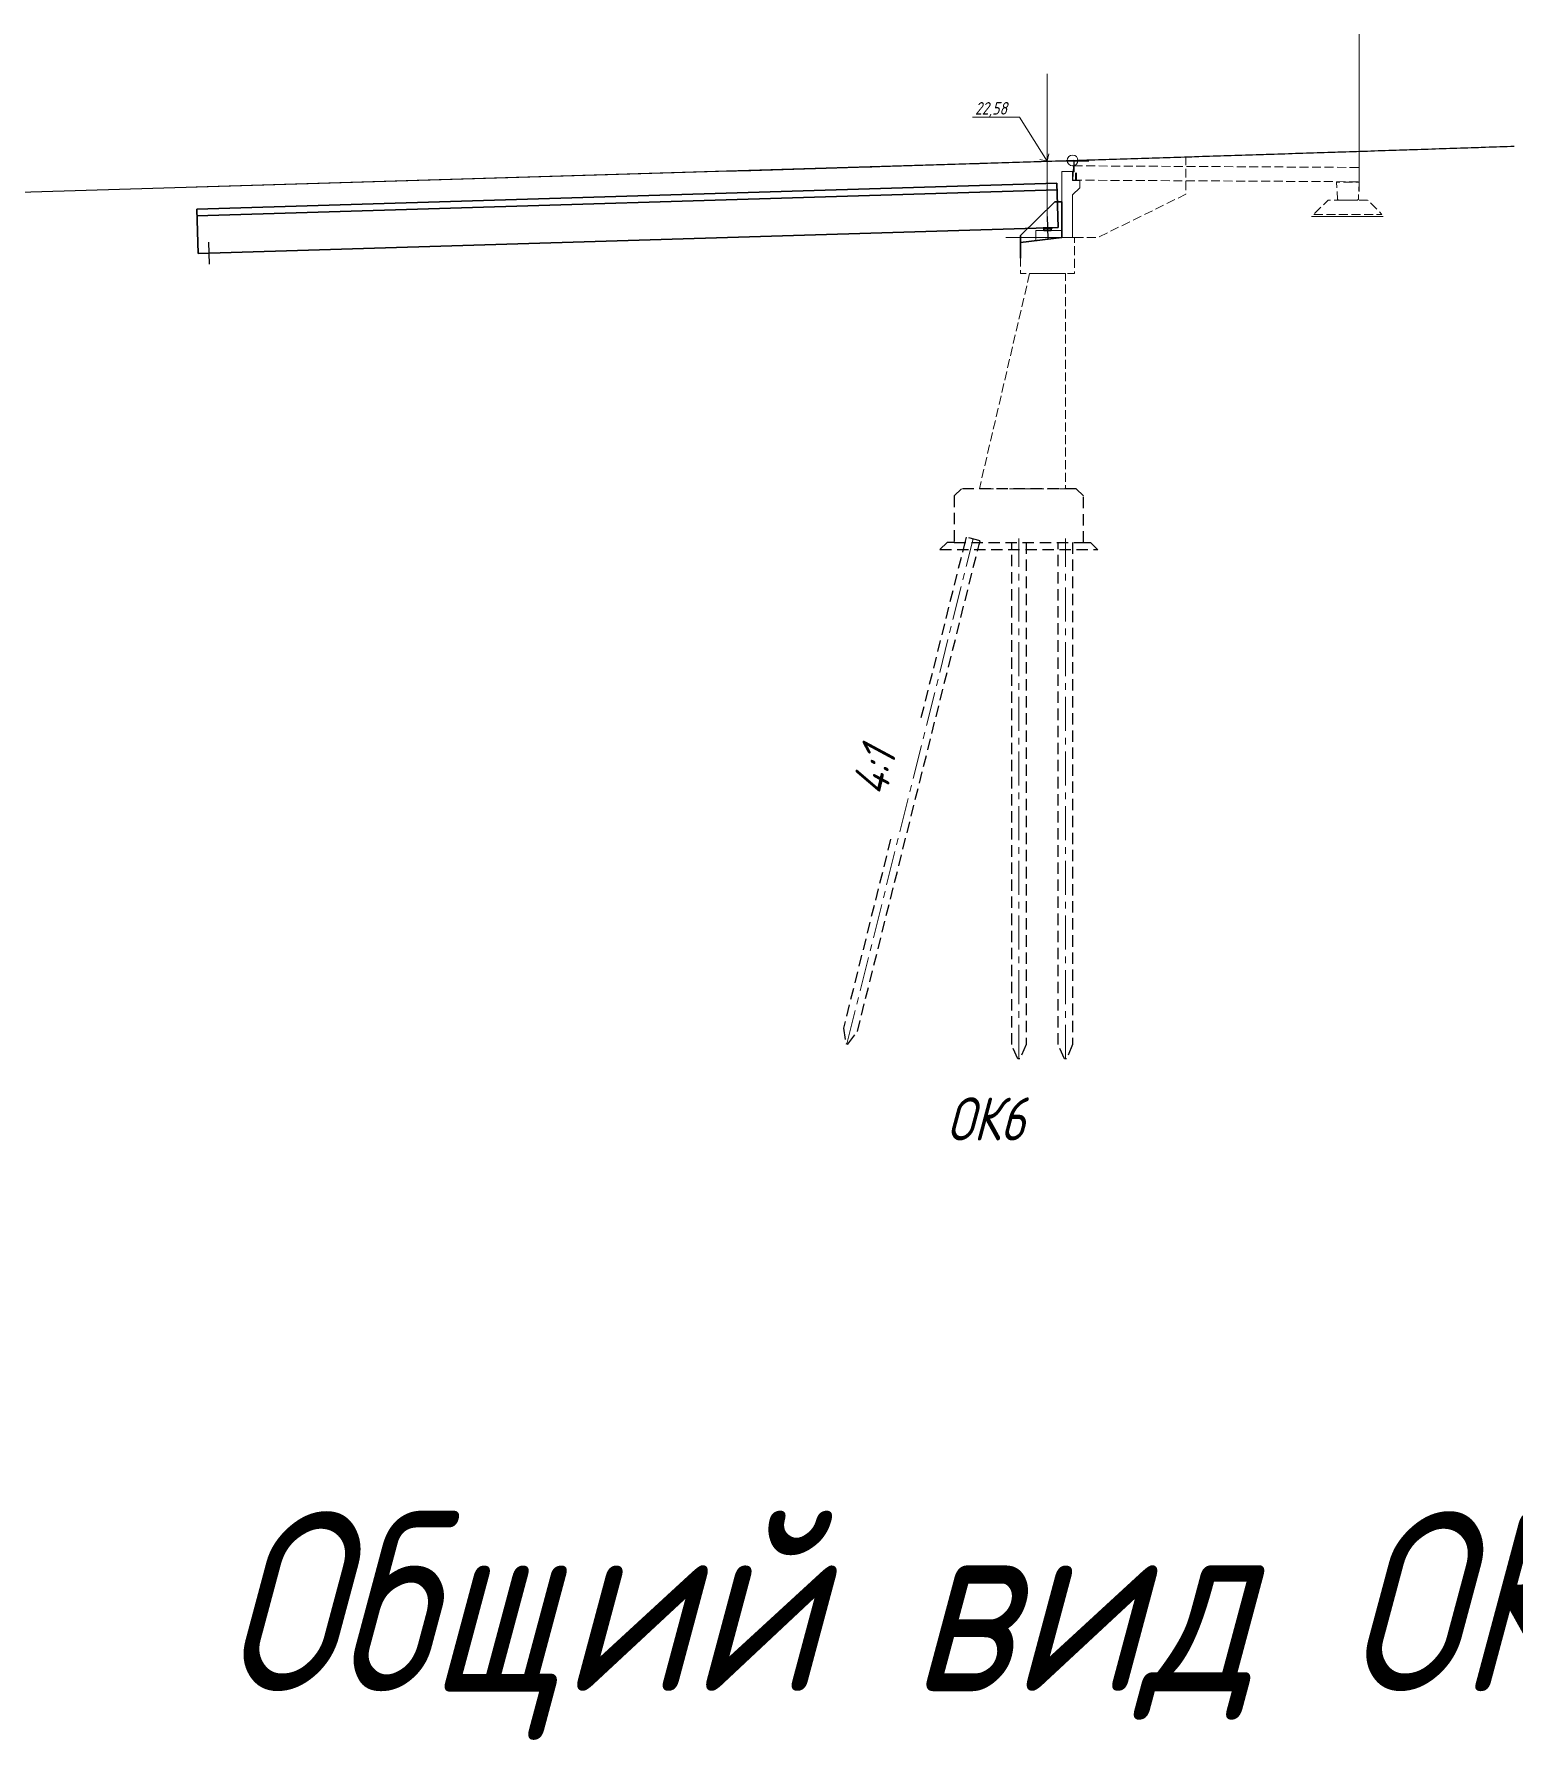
# Model space of a CAD drawing. Header units: millimetres. Extents: x 265754 to 14267433, y -6145605 to 2433772.
# Drawn here: x 7270761 to 7312032, y 861575 to 909137 of the extents above; entities that cross this region are included whole.
import ezdxf
from ezdxf import colors
from ezdxf.entities.mleader import LeaderData, LeaderLine
from ezdxf.math import Vec2, Vec3

# ---------------------------------------------------------------- set-up
doc = ezdxf.new("R2010")
doc.units = ezdxf.units.MM
for name, pattern in [('CENTER', [50.800000000000004, 31.75, -6.35, 6.35, -6.35]), ('DASHED', [7, 5, -2, 0]), ('невидимая', [9.524999999999999, 6.35, -3.175])]:
    doc.linetypes.add(name, pattern=pattern)
for name, color, linetype, lineweight in [('!!ТЕКСТ', 3, 'Continuous', 20), ('04_Невидимые', 3, 'Continuous', 13), ('1-Бетон', 106, 'Continuous', 35), ('1-Оси', 1, 'CENTER', 20), ('ИС_TXT', 4, 'Continuous', 18), ('ИС_АРМ', 1, 'Continuous', 35), ('ИС_ОПОР_Тон', 3, 'Continuous', 18), ('ИС_Основная', 7, 'Continuous', 35), ('ИС_Размер', 3, 'Continuous', 18)]:
    doc.layers.add(name, color=color, linetype=linetype, lineweight=lineweight)
doc.layers.add('_Defpoints', color=8, linetype='Continuous', plot=False)
doc.layers.add('ИС_Невидимая', color=4, linetype='невидимая')
doc.layers.add('Красный профиль', color=1, linetype='Continuous')
doc.styles.add('0', font='isocpeur.ttf', dxfattribs={"width": 0.8, "oblique": 15})
doc.styles.add('ISOCPEUR', font='isocpeur.ttf', dxfattribs={"width": 0.8, "oblique": 15, "height": 2.5})
doc.dimstyles.new('10', dxfattribs={"dimscale": 10, "dimtxt": 2.5, "dimasz": 2, "dimexe": 1, "dimexo": 1, "dimgap": 0.8, "dimtad": 1, "dimdec": 0, "dimtxsty": '0', "dimblk": 'OBLIQUE', "dimcen": 2.5, "dimdle": 1, "dimclrd": 256, "dimclre": 256, "dimclrt": 256, "dimaunit": 1, "dimadec": 1, "dimazin": 0, "dimtfac": 1, "dimtdec": 0, "dimtmove": 1, "dimatfit": 3, "dimfxl": 1, "dimlwd": -1, "dimlwe": -1, "dimarcsym": 0})

# ---------------------------------------------------------------- blocks, each defined once
blk = doc.blocks.new('*U876')
blk.add_lwpolyline([(0, 0), (0, 200)])
at = {"layer": 'Defpoints'}
for points in [[(-9, 0), (-9, 200)], [(-8, 0), (-8, 200)], [(8, 0), (8, 200)], [(9, 0), (9, 200)]]:
    blk.add_lwpolyline(points, dxfattribs=at)
blk = doc.blocks.new('б24 1.23')
at = {"layer": '1-Бетон', "linetype": 'Continuous'}
for points in [[(0, 0), (5.63988717761822, 1229.987069717608)], [(4.814537834608927, 1049.988961954135), (24004.56223964249, 939.942382879788)], [(5.63988717761822, 1229.987069717608), (24005.3875889855, 1119.940490643261)], [(23999.74770180788, -110.0465790766757), (24005.3875889855, 1119.940490643261)], [(0, 0), (23999.74770180788, -110.0465790743474)]]:
    blk.add_lwpolyline(points, dxfattribs=at)
at = {"layer": 'Красный профиль', "linetype": 'Continuous'}
for points in [[(301.4068180671893, 306.1211851909757), (298.5868744782638, -308.8723496678285)], [(23701.16082732985, 198.8257705934811), (23698.34088374092, -416.1677642653231)]]:
    blk.add_lwpolyline(points, dxfattribs=at)
blk = doc.blocks.new('*U2086')
at = {"layer": '1-Оси', "ltscale": 30, "transparency": 33554687}
blk.add_lwpolyline([(0.001468039117753506, -7254.158256123956), (0.001460599713027477, 7254.158256123956)], dxfattribs=at)
at = {"layer": 'ИС_Невидимая', "ltscale": 50}
blk.add_lwpolyline([(-199.9955932982266, 7145.708210233757), (-200.0014664353803, 7254.024735809709), (199.9292663671076, 7254.024735809709), (200.0014634495601, 7145.841730548002), (200.0014664353803, -6854.158269451997), (30.00146850571036, -7254.158256123956), (-29.99853149428964, -7254.158256123956), (-199.9985268888995, -6854.158256123956), (-199.9985298747197, 7145.841730548003)], dxfattribs=at)
blk = doc.blocks.new('*U2087')
at = {"color": 0, "linetype": 'ByBlock', "lineweight": -2, "transparency": 16777216}
blk.add_blockref('*U2086', (0, 0), dxfattribs=at)
blk = doc.blocks.new('_Open90')
at = {"color": 0, "linetype": 'ByBlock', "lineweight": -2}
for p, q in [((0, 0), (-1, 0)), ((-0.5, 0.5), (0, 0)), ((0, 0), (-0.5, -0.5))]:
    blk.add_line(p, q, dxfattribs=at)
blk = doc.blocks.new('_OBLIQUE')
at = {"color": 0, "linetype": 'ByBlock', "lineweight": -2}
blk.add_line((0.5000000000000001, 0.4999999999999999), (-0.5000000000000001, -0.4999999999999999), dxfattribs=at)
blk = doc.blocks.new('*D2088')
at = {"layer": '_Defpoints', "transparency": 16777216}
for p, q in [((7299584.173736144, 905609.7922990246), (7299771.829781997, 905609.7922990246)), ((7299761.829781997, 905619.7922990246), (7299761.829781997, 905299.7922990246)), ((7299733.897169795, 905309.7922990246), (7299771.829781997, 905309.7922990246))]:
    blk.add_line(p, q, dxfattribs=at)
at = {"layer": 'Defpoints', "color": 0, "transparency": 16777216}
for p in [(7299574.173736144, 905609.7922990246), (7299723.897169795, 905309.7922990246), (7299761.829781997, 905309.7922990246)]:
    blk.add_point(p, dxfattribs=at)
at = {"layer": '_Defpoints', "transparency": 16777216, "xscale": 20, "yscale": 20, "zscale": 20}
for p, rotation in [((7299761.829781997, 905609.7922990246), 90), ((7299761.829781997, 905309.7922990246), 270)]:
    blk.add_blockref('_OBLIQUE', p, dxfattribs=dict(at, rotation=rotation))
at = {"layer": '_Defpoints', "transparency": 16777216, "insert": (7299741.329781995, 905459.7922990223), "char_height": 25, "attachment_point": 5, "rotation": 90, "style": '0'}
blk.add_mtext('300', dxfattribs=at)

msp = doc.modelspace()

# ---------------------------------------------------------------- linework, layer by layer
at = {"color": 1}
msp.add_lwpolyline([(7275282.729157891, 904874.5079449225), (7299321.727470075, 905601.8731536386)], dxfattribs=at)
at = {"layer": '04_Невидимые', "color": 4, "linetype": 'DASHED', "ltscale": 50}
for p, q in [((7299751.461852204, 905464.4934886993), (7307714.960147794, 905420.2867695394)), ((7299734.477184562, 905064.8542500539), (7307717.458135034, 905020.279836219))]:
    msp.add_line(p, q, dxfattribs=at)
at = {"layer": '04_Невидимые', "color": 4, "linetype": 'DASHED', "ltscale": 50, "flags": 128}
for points in [[(7299424.440225005, 903462.545046626), (7300424.440198115, 903462.5549795245), (7302880.074039787, 904671.8563632674), (7302880.074039787, 905714.3636049666)], [(7298524.53609221, 902457.9153092107), (7297124.866887647, 896462.4402359184), (7299524.866887258, 896462.4834009544), (7299524.346171519, 902462.5314956743), (7298524.53609221, 902462.5314956743)]]:
    msp.add_lwpolyline(points, dxfattribs=at)
at = {"layer": '04_Невидимые', "color": 4, "ltscale": 500, "flags": 128}
msp.add_lwpolyline([(7299424.462814043, 903462.5459378129), (7299424.450302489, 905309.7922990242), (7299723.897169791, 905309.7922990242), (7299723.897169791, 905053.7935427657), (7299924.442802676, 905053.7935427657), (7299924.442802677, 904853.7935427657), (7299724.461906572, 904653.7935427655), (7299724.461906571, 903462.5540883376)], close=True, dxfattribs=at)
at = {"layer": '04_Невидимые', "color": 4, "linetype": 'DASHED', "ltscale": 500, "flags": 128}
msp.add_lwpolyline([(7299734.477184562, 905064.8542500538), (7299751.461852205, 905464.4934886994)], dxfattribs=at)
at = {"layer": '04_Невидимые', "color": 4, "linetype": 'DASHED', "ltscale": 50, "flags": 128}
for points in [[(7307717.458135034, 905010.279836219), (7307693.45688739, 904530.2548830921), (7307672.458135034, 904510.279836219), (7307132.458135034, 904510.279836219), (7307111.459382708, 904530.2548830921), (7307087.458135034, 905010.279836219)], [(7306452.458135034, 904110.279836219), (7308352.458135034, 904110.279836219), (7307952.458135034, 904510.279836219), (7306852.458135034, 904510.279836219)], [(7298274.771336205, 903326.1157449465), (7299424.440152262, 903462.5526656578), (7299773.894546268, 903462.531497065), (7299773.894546268, 902462.5314956743), (7298274.771336205, 902462.5314956743)]]:
    msp.add_lwpolyline(points, close=True, dxfattribs=at)
at = {"layer": '04_Невидимые', "color": 4, "linetype": 'DASHED', "ltscale": 500, "flags": 128}
msp.add_lwpolyline([(7299424.460236371, 903462.5459378129), (7298698.093203478, 903376.353457959), (7298698.093203478, 903662.5643936886), (7299424.499476894, 903662.5345966518)], close=True, dxfattribs=at)
at = {"layer": '1-Бетон'}
for points in [[(7298904.266246034, 903714.5575142622), (7299144.266245745, 903714.5457453938), (7299144.267226485, 903734.5457453697), (7298904.267226773, 903734.5575142382)], [(7298924.135380211, 903662.5565398779), (7299124.135379971, 903662.5467324876), (7299124.137929892, 903714.546732425), (7298924.137930132, 903714.5565398154)]]:
    msp.add_lwpolyline(points, close=True, dxfattribs=at)
at = {"layer": '1-Оси', "ltscale": 30, "transparency": 33554687}
for points in [[(7298224.980234358, 880562.4195245459), (7298224.980226919, 895070.7360367938)], [(7299525.980234358, 880562.4195245459), (7299525.980226919, 895070.7360367938)]]:
    msp.add_lwpolyline(points, dxfattribs=at)
at = {"layer": 'ИС_TXT', "color": 5, "ltscale": 0.05}
msp.add_line((7306383.110242127, 904046.8091609508, 999.0000000001745), (7308383.110242126, 904046.8091609518, 999.0000000001745), dxfattribs=at)
at = {"layer": 'ИС_Невидимая', "ltscale": 50}
for points in [[(7296424.866339668, 894962.5299522853), (7300024.083961518, 894962.4017307261), (7300024.101384967, 896262.4017307261), (7299824.101384967, 896462.5314956743), (7296624.875051392, 896462.5299522853), (7296424.875051392, 896262.5299522853), (7296424.875440364, 894962.5299519611)], [(7296424.875440364, 894962.5299519611), (7296224.875440365, 894962.5299519686), (7296024.875440365, 894762.5299519611)], [(7296024.875440365, 894762.5299519611), (7300423.939717718, 894762.5299519611)], [(7298424.980229769, 894962.4195112179), (7298424.980232755, 880962.4195112179), (7298254.980234825, 880562.4195245459), (7298194.980234825, 880562.4195245459), (7298024.98023943, 880962.4195245459), (7298024.980236445, 894962.4195112179)], [(7299725.980229769, 894962.4195112179), (7299725.980232755, 880962.4195112179), (7299555.980234825, 880562.4195245459), (7299495.980234825, 880562.4195245459), (7299325.98023943, 880962.4195245459), (7299325.980236445, 894962.4195112179)], [(7300024.074495919, 894961.3180340583), (7300224.074450566, 894961.1833465704), (7300423.939717719, 894761.0487044194)]]:
    msp.add_lwpolyline(points, dxfattribs=at)
at = {"layer": 'ИС_ОПОР_Тон'}
for p, q in [((7307717.458135034, 904746.916669035), (7307717.458135034, 909136.8469362465)), ((7299015.298039169, 904047.0268713001), (7299015.298039169, 908026.2139450834)), ((7299015.298039169, 905592.6012986272), (7300172.768108462, 905592.6012986272)), ((7299424.516894539, 903462.5526610091), (7297865.11365386, 903462.5526610091))]:
    msp.add_line(p, q, dxfattribs=at)
msp.add_circle((7299723.897169791, 905614.4934886993), 150, dxfattribs=at)
at = {"layer": 'ИС_Основная'}
msp.add_line((7298274.771382057, 903321.5101219472), (7298274.771336205, 902886.4720409545), dxfattribs=at)
msp.add_lwpolyline([(7299424.494071836, 903462.559064562), (7298275.048727065, 903326.1486643004), (7298274.930760133, 903521.5100584436), (7299224.419929842, 904457.9347040546), (7299424.41330699, 904457.9347040546)], close=True, dxfattribs=at)
at = {"layer": 'Красный профиль', "linetype": 'Continuous', "flags": 128}
msp.add_lwpolyline([(7134555.500073325, 900652.6910723853), (7290150.704496812, 905320.547205091), (7290250.669789564, 905323.546899932), (7290350.635082316, 905326.5480668913), (7290450.600375067, 905329.5507059684), (7290550.565667819, 905332.5548171625), (7290650.530960571, 905335.5604004753), (7290750.496253323, 905338.567455905), (7290850.461546075, 905341.5759834521), (7290950.426838826, 905344.585983118), (7291050.392131578, 905347.5974549004), (7291122.591626476, 905349.7733927788), (7291150.35742433, 905350.6103988015), (7291250.322717082, 905353.6248148195), (7291350.288009834, 905356.6407029559), (7291450.253302645, 905359.6580632091), (7291550.218595337, 905362.6768955812), (7291650.183888149, 905365.6972000701), (7291750.149180841, 905368.7189766769), (7291850.114473592, 905371.7422254016), (7291950.079766344, 905374.766946244), (7292050.045059096, 905377.7931392039), (7292122.591626476, 905379.990222373), (7292150.010351848, 905380.8208042812), (7292249.9756446, 905383.8499414767), (7292349.940937351, 905386.8805507892), (7292449.906230103, 905389.91263222), (7292549.871522855, 905392.9461857686), (7292649.836815607, 905395.9812114346), (7292749.802108418, 905399.0177092189), (7292849.76740111, 905402.0556791201), (7292949.732693922, 905405.0951211397), (7293049.697986614, 905408.1360352761), (7293122.591626476, 905410.3543659756), (7293149.663279425, 905411.1784215309), (7293249.628572118, 905414.222279903), (7293349.593864929, 905417.267610393), (7293449.559157621, 905420.3144130008), (7293549.524450433, 905423.362687726), (7293649.489743125, 905426.4124345691), (7293749.455035936, 905429.4636535305), (7293849.420328628, 905432.5163446087), (7293949.38562144, 905435.5705078049), (7294049.350914191, 905438.6261431184), (7294122.591626476, 905440.8658235879), (7294149.316206884, 905441.6832505497), (7294249.281499695, 905444.7418300994), (7294349.246792387, 905447.8018817664), (7294449.212085199, 905450.8634055504), (7294549.177377891, 905453.9264014526), (7294649.142670702, 905456.9908694732), (7294749.107963394, 905460.0568096107), (7294849.073256206, 905463.1242218656), (7294949.038548898, 905466.1931062392), (7295049.003841709, 905469.2634627302), (7295122.591626476, 905471.5245952085), (7295148.969134402, 905472.3352913386), (7295248.934427213, 905475.4085920644), (7295348.899719905, 905478.4833649085), (7295448.865012717, 905481.5596098704), (7295548.830305468, 905484.6373269493), (7295648.79559822, 905487.7165161464), (7295748.760890972, 905490.797177461), (7295848.726183724, 905493.8793108934), (7295948.691476475, 905496.9629164431), (7296048.656769227, 905500.0479941107), (7296122.591626476, 905502.3306808388), (7296148.622061979, 905503.1345438967), (7296248.587354731, 905506.222565799), (7296348.552647483, 905509.3120598202), (7296448.517940234, 905512.4030259587), (7296548.483232986, 905515.495464215), (7296648.448525738, 905518.5893745888), (7296748.41381849, 905521.6847570804), (7296848.379111242, 905524.7816116894), (7296948.344403993, 905527.8799384166), (7297048.309696745, 905530.9797372613), (7297122.591626476, 905533.2840804779), (7297148.274989497, 905534.0810082238), (7297248.240282249, 905537.1837513037), (7297348.205575, 905540.2879665019), (7297448.170867752, 905543.393653817), (7297548.136160504, 905546.5008132504), (7297648.101453256, 905549.6094448008), (7297748.066746008, 905552.7195484694), (7297848.032038759, 905555.8311242554), (7297947.997331511, 905558.9441721602), (7298047.962624263, 905562.0586921815), (7298122.591626476, 905564.3847941258), (7298147.927917015, 905565.174684321), (7298247.893209767, 905568.2921485775), (7298347.858502518, 905571.4110849523), (7298447.82379527, 905574.5314934449), (7298547.789088022, 905577.6533740549), (7298647.754380774, 905580.7767267833), (7298747.719673526, 905583.901551628), (7298847.684966277, 905587.0278485916), (7298947.650259029, 905590.1556176725), (7299047.615551781, 905593.2848588713), (7299122.591626476, 905595.6328217825), (7299147.580844533, 905596.4155721874), (7299247.546137344, 905599.5477576214), (7299347.511430036, 905602.6814151728), (7299447.476722848, 905605.8165448424), (7299547.44201554, 905608.9531466295), (7299647.407308351, 905612.0912205344), (7299747.372601043, 905615.2307665567), (7299847.337893855, 905618.3717846968), (7299947.303186547, 905621.5142749543), (7300047.268479358, 905624.6582373306), (7300122.591626476, 905627.0281634484), (7300147.233772051, 905627.8036718233), (7300247.199064802, 905630.9505784344), (7300347.164357554, 905634.0989571628), (7300447.129650306, 905637.2488080091), (7300547.094943117, 905640.4001309727), (7300647.06023581, 905643.5529260552), (7300747.025528621, 905646.707193254), (7300846.990821313, 905649.8629325712), (7300946.956114125, 905653.0201440062), (7301046.921406817, 905656.1788275586), (7301122.591626476, 905658.5708191236), (7301146.886699628, 905659.3389832289), (7301246.85199232, 905662.5006110165), (7301346.817285132, 905665.6637109225), (7301446.782577824, 905668.8282829453), (7301546.747870635, 905671.9943270865), (7301646.713163327, 905675.161843345), (7301746.678456139, 905678.3308317214), (7301846.643748891, 905681.5012922152), (7301946.609041642, 905684.6732248273), (7302046.574334394, 905687.8466295563), (7302122.591626476, 905690.2607888081), (7302146.539627146, 905691.0215064036), (7302246.504919898, 905694.1978553687), (7302346.47021265, 905697.3756764508), (7302446.435505401, 905700.5549696512), (7302546.400798153, 905703.7357349689), (7302646.366090905, 905706.917972405), (7302746.331383657, 905710.1016819584), (7302846.296676408, 905713.2868636288), (7302946.261969101, 905716.4735174174), (7303046.227261912, 905719.661643324), (7303122.591626476, 905722.0980725009), (7303146.192554664, 905722.8512413483), (7303246.157847416, 905726.04231149), (7303346.123140167, 905729.2348537496), (7303446.088432919, 905732.4288681261), (7303546.053725671, 905735.6243546214), (7303646.019018423, 905738.8213132336), (7303745.984311175, 905742.0197439641), (7303845.949603926, 905745.2196468124), (7303945.914896678, 905748.4210217777), (7304045.88018943, 905751.6238688612), (7304122.591626476, 905754.082670203), (7304145.845482182, 905754.8281880622), (7304245.810774934, 905758.033979381), (7304345.776067685, 905761.2412428176), (7304445.741360437, 905764.4499783716), (7304545.706653189, 905767.660186043), (7304645.671945941, 905770.8718658327), (7304745.637238692, 905774.0850177403), (7304845.602531444, 905777.2996417643), (7304945.567824196, 905780.515737907), (7305045.533116948, 905783.7333061676), (7305122.591626476, 905786.2145819147), (7305145.4984097, 905786.9523465456), (7305245.463702451, 905790.172859041), (7305345.428995203, 905793.3948436547), (7305445.394287955, 905796.6183003858), (7305545.359580707, 905799.8432292347), (7305645.324873459, 905803.069630201), (7305745.29016627, 905806.2975032846), (7305845.255458962, 905809.5268484862), (7305945.220751774, 905812.7576658064), (7306045.186044466, 905815.9899552437), (7306122.591626476, 905818.4938076343), (7306145.151337277, 905819.2237167987), (7306245.116629969, 905822.4589504711), (7306345.081922721, 905825.6956562614), (7306445.047215473, 905828.9338341691), (7306545.012508225, 905832.1734841955), (7306644.977800976, 905835.4146063384), (7306744.943093728, 905838.6572005996), (7306844.90838648, 905841.9012669786), (7306944.873679232, 905845.146805475), (7307044.838972043, 905848.3938160888), (7307122.591626476, 905850.9203473632), (7307144.804264735, 905851.6422988209), (7307244.769557547, 905854.8922536704), (7307344.734850239, 905858.1436806377), (7307444.70014305, 905861.3965797229), (7307544.665435743, 905864.6509509254), (7307644.630728554, 905867.9067942458), (7307744.596021246, 905871.1641096836), (7307844.561314058, 905874.4228972397), (7307944.52660675, 905877.6831569127), (7308044.491899561, 905880.944888704), (7308122.591626476, 905883.4942011023), (7308144.457192253, 905884.2080926127), (7308244.422485065, 905887.4727686392), (7308344.387777817, 905890.7389167831), (7308444.353070568, 905894.0065370454), (7308544.31836332, 905897.2756294245), (7308644.283656072, 905900.5461939224), (7308744.248948824, 905903.8182305372), (7308844.214241575, 905907.0917392699), (7308944.179534327, 905910.36672012), (7309044.144827019, 905913.6431730879), (7309122.591626476, 905916.2153688488), (7309144.110119831, 905916.9210981741), (7309244.075412523, 905920.2004953772), (7309344.040705334, 905923.4813646986), (7309444.005998027, 905926.7637061374), (7309543.971290838, 905930.0475196941), (7309643.93658359, 905933.3328053686), (7309743.901876342, 905936.6195631605), (7309843.867169093, 905939.9077930697), (7309943.832461845, 905943.1974950973), (7310043.797754597, 905946.4886692422), (7310122.591626476, 905949.0838506054), (7310143.763047349, 905949.781315505), (7310243.7283401, 905953.0754338852), (7310343.693632852, 905956.3710243837), (7310443.658925604, 905959.6680869991), (7310543.624218356, 905962.9666217328), (7310643.589511108, 905966.2666285834), (7310743.554803859, 905969.5681075524), (7310843.520096611, 905972.8710586391), (7310943.485389363, 905976.1754818438), (7311043.450682115, 905979.4813771658), (7311122.591626476, 905982.0996463709), (7311143.415974867, 905982.7887446056), (7311243.381267618, 905986.0975841624), (7311343.34656037, 905989.4078958374), (7311443.311853122, 905992.7196796304), (7311543.277145874, 905996.0329355407), (7311643.242438626, 905999.3476635693), (7311743.207731377, 906002.6638637148), (7311843.173024129, 906005.9815359786), (7311943.138316881, 906009.3006803598), (7312043.103609633, 906012.6212968584)], dxfattribs=at)

# ---------------------------------------------------------------- block references
at = {"color": 40, "true_color": 0xf8d731, "xscale": -1, "rotation": 345.9637565614666}
msp.add_blockref('*U2087', (7295189.138486705, 888021.9574627677), dxfattribs=at)
at = {"layer": '1-Бетон', "rotation": 1.995828484253032}
msp.add_blockref('б24 1.23', (7275335.439611017, 903022.8876851228), dxfattribs=at)
at = {"layer": 'ИС_АРМ'}
msp.add_blockref('*U876', (7299823.020676054, 905068.1198206594), dxfattribs=at)

# ---------------------------------------------------------------- texts
at = {"layer": '!!ТЕКСТ', "color": 1, "insert": (7297298.136258416, 878887.2711969651), "char_height": 1200, "width": 3472.658085932955, "attachment_point": 5, "style": 'ISOCPEUR', "bg_fill": 2}
msp.add_mtext('ОК6', dxfattribs=at)
at = {"layer": '1-Бетон', "insert": (7276000.716295677, 867932.3791308118), "char_height": 5000, "attachment_point": 1, "style": 'ISOCPEUR'}
msp.add_mtext_dynamic_manual_height_columns('Общий вид ОК6', width=1902834.809670151, gutter_width=12.5, heights=[0], dxfattribs=at)

# ---------------------------------------------------------------- dimensions: what is measured, and where the dimension line sits
at = {"layer": '_Defpoints'}
dim = msp.add_linear_dim(base=(7299761.829781997, 905309.7922990246), p1=(7299574.17373614, 905609.7922990242), p2=(7299723.897169791, 905309.7922990242), angle=90, dimstyle='10', dxfattribs=at)
dim.commit()
dim.dimension.update_dxf_attribs({"geometry": '*D2088', "text_midpoint": (7299741.329781995, 905459.7922990223)})

# ---------------------------------------------------------------- leaders
at = {"layer": 'ИС_Размер', "color": 1, "ltscale": 65.21739000000001}
ml = msp.add_multileader_mtext('Standard', dxfattribs=at)
ml.set_content('22,58', color=4, style='0')
ml.set_leader_properties(color=256, linetype='ByLayer', lineweight=-1)
ml.set_arrow_properties(name='OPEN90')
ml.build(insert=Vec2(0, 0))
ml.multileader.update_dxf_attribs({"text_left_attachment_type": 6, "text_right_attachment_type": 6, "dogleg_length": 2, "arrow_head_size": 300, "scale": 100})
ctx = ml.context
ctx.base_point, ctx.scale, ctx.char_height, ctx.arrow_head_size, ctx.landing_gap_size, ctx.plane_origin = Vec3(7296976.187738068, 906822.5467826539), 100, 350, 300, 0, Vec3(7299015.298039169, 905592.2732148384)
ctx.left_attachment, ctx.right_attachment, ctx.text_align_type = 6, 6, 2
notes = []
notes.append((ctx, [(1, (1, 1, 0), (7298244.375729868, 906822.5467826539), (-1, 0), 348.4057744489983, [(0, [(7299015.298039169, 905592.2732148384)], 0, [])])]))
ctx.mtext.insert, ctx.mtext.alignment, ctx.mtext.flow_direction = Vec3(7297895.969955419, 907242.5467826539), 3, 5
for ctx, leaders in notes:
    for number, flags, end, landing, length, lines in leaders:
        leader = LeaderData()
        leader.index, (leader.has_last_leader_line, leader.has_dogleg_vector, leader.attachment_direction) = number, flags
        leader.last_leader_point, leader.dogleg_vector, leader.dogleg_length = Vec3(end), Vec3(landing), length
        for number, points, colour, breaks in lines:
            line = LeaderLine()
            line.index, line.vertices, line.color, line.breaks = number, Vec3.list(points), colors.encode_raw_color(colour), breaks
            leader.lines.append(line)
        ctx.leaders.append(leader)

# ---------------------------------------------------------------- next in the draw order: texts
at = {"layer": '!!ТЕКСТ', "color": 1, "insert": (7294181.576499988, 888576.3261877222), "char_height": 999.9999999999999, "width": 2325.371204545011, "attachment_point": 5, "rotation": 76.71044584523851, "style": 'ISOCPEUR', "bg_fill": 2}
msp.add_mtext('4:1', dxfattribs=at)

doc.saveas('drawing.dxf')
